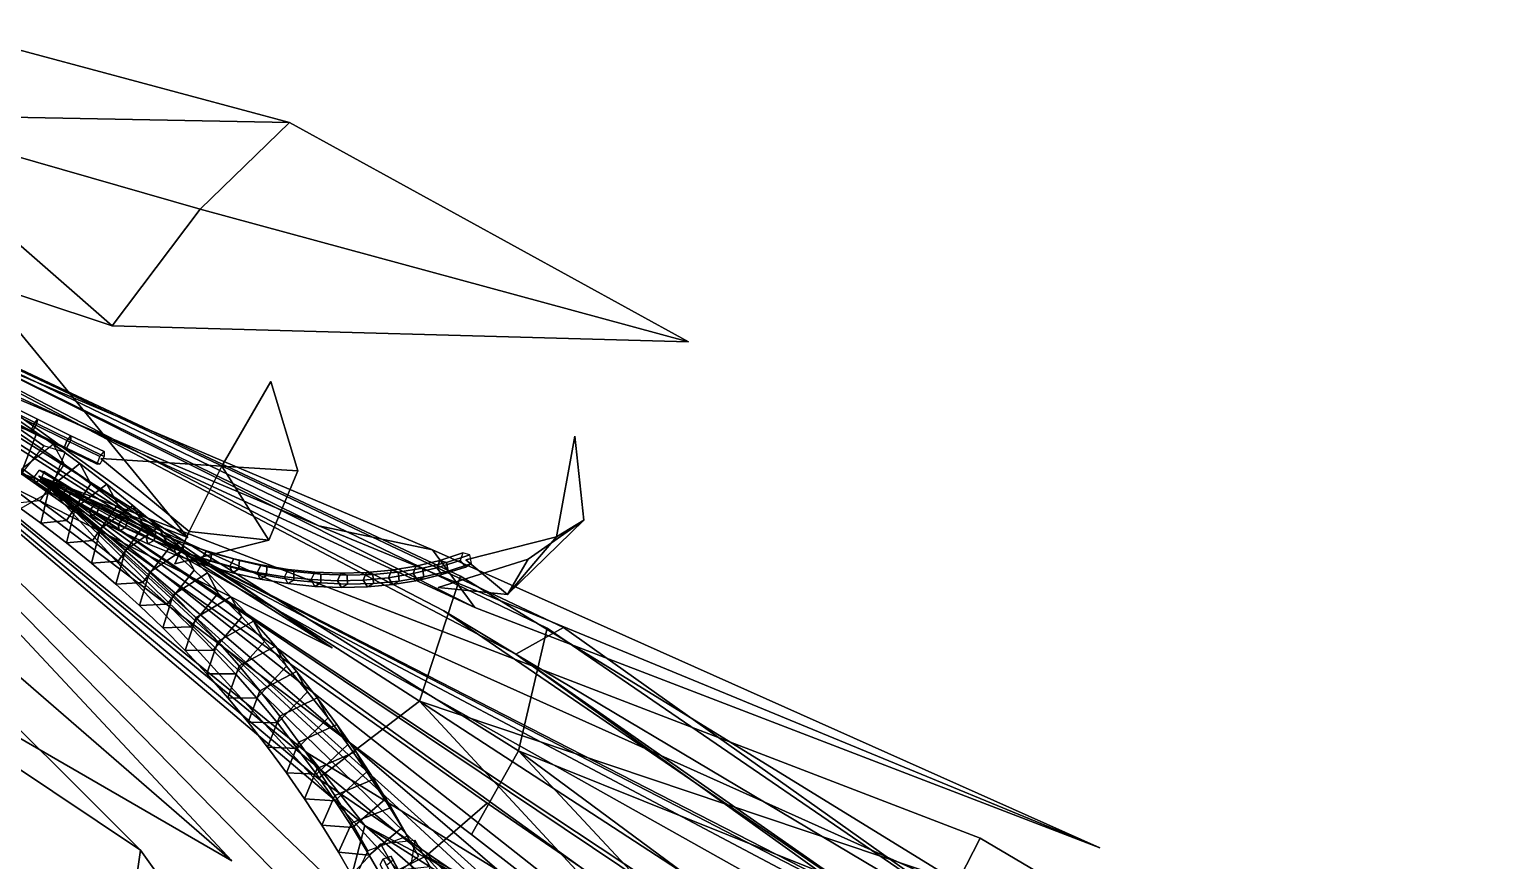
# Model space of a CAD drawing. Header units: metres. Extents: x -366 to 149, y -229 to 234.
# Drawn here: x 35.3 to 86.3, y -93.2 to -64.1 of the extents above; entities that cross this region are included whole.
import ezdxf

# ---------------------------------------------------------------- set-up
doc = ezdxf.new("R2010")
doc.units = ezdxf.units.M

msp = doc.modelspace()

# ---------------------------------------------------------------- linework, layer by layer
at = {"layer": 'coral-li_Intrnd', "color": 3}
for points in [[(34.5646, -77.5048, 359.9763), (35.5642, -78.189, 360.6207), (34.8192, -77.9592, 362.0202), (33.8197, -77.2749, 361.3757)], [(34.0332, -78.8772, 359.3435), (35.03276, -79.5614, 359.988), (35.5642, -78.189, 360.6207), (34.5646, -77.5048, 359.9763)], [(34.8192, -77.9592, 362.0202), (35.8188, -78.6434, 362.6647), (34.82, -79.8716, 362.9099), (33.8204, -79.1873, 362.2654)], [(35.5642, -78.189, 360.6207), (36.5638, -78.8732, 361.2652), (35.8188, -78.6434, 362.6647), (34.8192, -77.9592, 362.0202)], [(35.03276, -79.5614, 359.988), (36.03232, -80.2456, 360.6325), (36.5638, -78.8732, 361.2652), (35.5642, -78.189, 360.6207)], [(36.1373, -78.5815, 362.2917), (37.07949, -79.2646, 362.9192), (35.9978, -80.1258, 363.6057), (35.05567, -79.4427, 362.9781)], [(36.5219, -79.2889, 360.9442), (37.464, -79.972, 361.5717), (37.07949, -79.2646, 362.9192), (36.1373, -78.5815, 362.2917)], [(33.9387, -80.1877, 361.0198), (34.9383, -80.8719, 361.6643), (36.03232, -80.2456, 360.6325), (35.03276, -79.5614, 359.988)], [(35.05567, -79.4427, 362.9781), (35.9978, -80.1258, 363.6057), (35.7098, -81.3479, 362.7076), (34.7676, -80.6648, 362.0801)], [(35.6686, -80.5703, 360.8302), (36.6108, -81.2534, 361.4577), (37.464, -79.972, 361.5717), (36.5219, -79.2889, 360.9442)], [(37.07949, -79.2646, 362.9192), (38.01831, -79.9848, 363.5652), (36.9111, -80.8271, 364.2345), (35.9978, -80.1258, 363.6057)], [(37.464, -79.972, 361.5717), (38.4028, -80.6923, 362.2177), (38.01831, -79.9848, 363.5652), (37.07949, -79.2646, 362.9192)], [(36.6108, -81.2534, 361.4577), (37.5242, -81.9546, 362.0865), (38.4028, -80.6923, 362.2177), (37.464, -79.972, 361.5717)], [(38.01831, -79.9848, 363.5652), (38.9345, -80.7285, 364.2171), (37.8025, -81.5511, 364.8689), (36.9111, -80.8271, 364.2345)], [(38.4028, -80.6923, 362.2177), (39.3191, -81.4359, 362.8696), (38.9345, -80.7285, 364.2171), (38.01831, -79.9848, 363.5652)], [(34.7676, -80.6648, 362.0801), (35.7098, -81.3479, 362.7076), (36.6108, -81.2534, 361.4577), (35.6686, -80.5703, 360.8302)], [(35.9978, -80.1258, 363.6057), (36.9111, -80.8271, 364.2345), (36.6075, -82.03752, 363.3258), (35.7098, -81.3479, 362.7076)], [(36.9111, -80.8271, 364.2345), (37.8025, -81.5511, 364.8689), (37.4836, -82.7495, 363.9496), (36.6075, -82.03752, 363.3258)], [(37.5242, -81.9546, 362.0865), (38.4155, -82.6787, 362.721), (39.3191, -81.4359, 362.8696), (38.4028, -80.6923, 362.2177)], [(38.9345, -80.7285, 364.2171), (39.8276, -81.4952, 364.8745), (38.6714, -82.2975, 365.5088), (37.8025, -81.5511, 364.8689)], [(39.3191, -81.4359, 362.8696), (40.2121, -82.2026, 363.5269), (39.8276, -81.4952, 364.8745), (38.9345, -80.7285, 364.2171)], [(35.7098, -81.3479, 362.7076), (36.6075, -82.03752, 363.3258), (37.5242, -81.9546, 362.0865), (36.6108, -81.2534, 361.4577)], [(37.8025, -81.5511, 364.8689), (38.6714, -82.2975, 365.5088), (38.3376, -83.4835, 364.5787), (37.4836, -82.7495, 363.9496)], [(38.4155, -82.6787, 362.721), (39.2844, -83.4251, 363.3608), (40.2121, -82.2026, 363.5269), (39.3191, -81.4359, 362.8696)], [(39.8276, -81.4952, 364.8745), (40.6969, -82.2844, 365.5369), (39.5171, -83.06592, 366.1535), (38.6714, -82.2975, 365.5088)], [(40.2121, -82.2026, 363.5269), (41.08157, -82.9918, 364.1893), (40.6969, -82.2844, 365.5369), (39.8276, -81.4952, 364.8745)], [(36.6075, -82.03752, 363.3258), (37.4836, -82.7495, 363.9496), (38.4155, -82.6787, 362.721), (37.5242, -81.9546, 362.0865)], [(38.6714, -82.2975, 365.5088), (39.5171, -83.06592, 366.1535), (39.1689, -84.239, 365.2125), (38.3376, -83.4835, 364.5787)], [(39.2844, -83.4251, 363.3608), (40.1302, -84.1934, 364.0056), (41.08157, -82.9918, 364.1893), (40.2121, -82.2026, 363.5269)], [(40.6969, -82.2844, 365.5369), (41.5421, -83.09567, 366.2039), (40.3394, -83.8557, 366.8027), (39.5171, -83.06592, 366.1535)], [(41.08157, -82.9918, 364.1893), (41.9267, -83.803, 364.8564), (41.5421, -83.09567, 366.2039), (40.6969, -82.2844, 365.5369)], [(37.4836, -82.7495, 363.9496), (38.3376, -83.4835, 364.5787), (39.2844, -83.4251, 363.3608), (38.4155, -82.6787, 362.721)], [(39.5171, -83.06592, 366.1535), (40.3394, -83.8557, 366.8027), (39.977, -85.01566, 365.8508), (39.1689, -84.239, 365.2125)], [(40.1302, -84.1934, 364.0056), (40.9524, -84.9833, 364.6548), (41.9267, -83.803, 364.8564), (41.08157, -82.9918, 364.1893)], [(41.5421, -83.09567, 366.2039), (42.3626, -83.9285, 366.8753), (41.1375, -84.6665, 367.4561), (40.3394, -83.8557, 366.8027)], [(41.9267, -83.803, 364.8564), (42.7471, -84.6359, 365.5277), (42.3626, -83.9285, 366.8753), (41.5421, -83.09567, 366.2039)], [(38.3376, -83.4835, 364.5787), (39.1689, -84.239, 365.2125), (40.1302, -84.1934, 364.0056), (39.2844, -83.4251, 363.3608)], [(40.3394, -83.8557, 366.8027), (41.1375, -84.6665, 367.4561), (40.7614, -85.8129, 366.4932), (39.977, -85.01566, 365.8508)], [(40.9524, -84.9833, 364.6548), (41.7505, -85.7941, 365.3082), (42.7471, -84.6359, 365.5277), (41.9267, -83.803, 364.8564)], [(42.3626, -83.9285, 366.8753), (43.1578, -84.7824, 367.5505), (41.9111, -85.4978, 368.1133), (41.1375, -84.6665, 367.4561)], [(42.7471, -84.6359, 365.5277), (43.5424, -85.4898, 366.203), (43.1578, -84.7824, 367.5505), (42.3626, -83.9285, 366.8753)], [(39.1689, -84.239, 365.2125), (39.977, -85.01566, 365.8508), (40.9524, -84.9833, 364.6548), (40.1302, -84.1934, 364.0056)], [(41.7505, -85.7941, 365.3082), (42.5241, -86.6254, 365.9654), (43.5424, -85.4898, 366.203), (42.7471, -84.6359, 365.5277)], [(39.977, -85.01566, 365.8508), (40.7614, -85.8129, 366.4932), (41.7505, -85.7941, 365.3082), (40.9524, -84.9833, 364.6548)], [(41.1375, -84.6665, 367.4561), (41.9111, -85.4978, 368.1133), (41.5217, -86.6303, 367.1393), (40.7614, -85.8129, 366.4932)], [(43.1578, -84.7824, 367.5505), (43.9273, -85.6568, 368.2292), (42.6597, -86.3491, 368.7739), (41.9111, -85.4978, 368.1133)], [(43.5424, -85.4898, 366.203), (44.3119, -86.3642, 366.8817), (43.9273, -85.6568, 368.2292), (43.1578, -84.7824, 367.5505)], [(41.9111, -85.4978, 368.1133), (42.6597, -86.3491, 368.7739), (42.2574, -87.4674, 367.7888), (41.5217, -86.6303, 367.1393)], [(42.5241, -86.6254, 365.9654), (43.2727, -87.4767, 366.626), (44.3119, -86.3642, 366.8817), (43.5424, -85.4898, 366.203)], [(43.9273, -85.6568, 368.2292), (44.6707, -86.5513, 368.9109), (43.3828, -87.2199, 369.4374), (42.6597, -86.3491, 368.7739)], [(44.3119, -86.3642, 366.8817), (45.05532, -87.2587, 367.5634), (44.6707, -86.5513, 368.9109), (43.9273, -85.6568, 368.2292)], [(40.7614, -85.8129, 366.4932), (41.5217, -86.6303, 367.1393), (42.5241, -86.6254, 365.9654), (41.7505, -85.7941, 365.3082)], [(41.5217, -86.6303, 367.1393), (42.2574, -87.4674, 367.7888), (43.2727, -87.4767, 366.626), (42.5241, -86.6254, 365.9654)], [(42.6597, -86.3491, 368.7739), (43.3828, -87.2199, 369.4374), (42.968, -88.3236, 368.441), (42.2574, -87.4674, 367.7888)], [(43.2727, -87.4767, 366.626), (43.9958, -88.3474, 367.2895), (45.05532, -87.2587, 367.5634), (44.3119, -86.3642, 366.8817)], [(44.6707, -86.5513, 368.9109), (45.3875, -87.4653, 369.5953), (44.08003, -88.1096, 370.1035), (43.3828, -87.2199, 369.4374)], [(45.05532, -87.2587, 367.5634), (45.772, -88.1727, 368.2477), (45.3875, -87.4653, 369.5953), (44.6707, -86.5513, 368.9109)], [(42.2574, -87.4674, 367.7888), (42.968, -88.3236, 368.441), (43.9958, -88.3474, 367.2895), (43.2727, -87.4767, 366.626)], [(43.3828, -87.2199, 369.4374), (44.08003, -88.1096, 370.1035), (43.6532, -89.1984, 369.0959), (42.968, -88.3236, 368.441)], [(43.9958, -88.3474, 367.2895), (44.693, -89.2372, 367.9555), (45.772, -88.1727, 368.2477), (45.05532, -87.2587, 367.5634)], [(45.3875, -87.4653, 369.5953), (46.07724, -88.3982, 370.2819), (44.7509, -89.01781, 370.7717), (44.08003, -88.1096, 370.1035)], [(45.772, -88.1727, 368.2477), (46.4618, -89.1056, 368.9343), (46.07724, -88.3982, 370.2819), (45.3875, -87.4653, 369.5953)], [(44.08003, -88.1096, 370.1035), (44.7509, -89.01781, 370.7717), (44.3126, -90.09143, 369.7528), (43.6532, -89.1984, 369.0959)], [(44.693, -89.2372, 367.9555), (45.3639, -90.1453, 368.6237), (46.4618, -89.1056, 368.9343), (45.772, -88.1727, 368.2477)], [(42.968, -88.3236, 368.441), (43.6532, -89.1984, 369.0959), (44.693, -89.2372, 367.9555), (43.9958, -88.3474, 367.2895)], [(46.07724, -88.3982, 370.2819), (46.7395, -89.3495, 370.9702), (45.395, -89.9438, 371.4417), (44.7509, -89.01781, 370.7717)], [(46.4618, -89.1056, 368.9343), (47.124, -90.05692, 369.6227), (46.7395, -89.3495, 370.9702), (46.07724, -88.3982, 370.2819)], [(43.6532, -89.1984, 369.0959), (44.3126, -90.09143, 369.7528), (45.3639, -90.1453, 368.6237), (44.693, -89.2372, 367.9555)], [(44.7509, -89.01781, 370.7717), (45.395, -89.9438, 371.4417), (44.9456, -91.00196, 370.4114), (44.3126, -90.09143, 369.7528)], [(45.3639, -90.1453, 368.6237), (46.0081, -91.07144, 369.2937), (47.124, -90.05692, 369.6227), (46.4618, -89.1056, 368.9343)], [(46.7395, -89.3495, 370.9702), (47.3739, -90.3186, 371.66), (46.01215, -90.8872, 372.113), (45.395, -89.9438, 371.4417)], [(47.124, -90.05692, 369.6227), (47.7585, -91.02602, 370.3125), (47.3739, -90.3186, 371.66), (46.7395, -89.3495, 370.9702)], [(44.3126, -90.09143, 369.7528), (44.9456, -91.00196, 370.4114), (46.0081, -91.07144, 369.2937), (45.3639, -90.1453, 368.6237)], [(45.395, -89.9438, 371.4417), (46.01215, -90.8872, 372.113), (45.552, -91.9295, 371.0714), (44.9456, -91.00196, 370.4114)], [(46.0081, -91.07144, 369.2937), (46.6251, -92.0148, 369.9651), (47.7585, -91.02602, 370.3125), (47.124, -90.05692, 369.6227)], [(47.3739, -90.3186, 371.66), (47.9801, -91.3049, 372.3508), (46.6017, -91.8473, 372.7853), (46.01215, -90.8872, 372.113)], [(47.7585, -91.02602, 370.3125), (48.3647, -92.01234, 371.0033), (47.9801, -91.3049, 372.3508), (47.3739, -90.3186, 371.66)], [(44.9456, -91.00196, 370.4114), (45.552, -91.9295, 371.0714), (46.6251, -92.0148, 369.9651), (46.0081, -91.07144, 369.2937)], [(46.01215, -90.8872, 372.113), (46.6017, -91.8473, 372.7853), (46.1314, -92.8735, 371.7324), (45.552, -91.9295, 371.0714)], [(46.6251, -92.0148, 369.9651), (47.2147, -92.9749, 370.6374), (48.3647, -92.01234, 371.0033), (47.7585, -91.02602, 370.3125)], [(47.9801, -91.3049, 372.3508), (48.5577, -92.3078, 373.0422), (47.1634, -92.8236, 373.4581), (46.6017, -91.8473, 372.7853)], [(48.3647, -92.01234, 371.0033), (48.9422, -93.01527, 371.6947), (48.5577, -92.3078, 373.0422), (47.9801, -91.3049, 372.3508)], [(45.552, -91.9295, 371.0714), (46.1314, -92.8735, 371.7324), (47.2147, -92.9749, 370.6374), (46.6251, -92.0148, 369.9651)], [(46.6017, -91.8473, 372.7853), (47.1634, -92.8236, 373.4581), (46.6834, -93.8334, 372.3938), (46.1314, -92.8735, 371.7324)], [(47.2147, -92.9749, 370.6374), (47.7764, -93.9512, 371.3102), (48.9422, -93.01527, 371.6947), (48.3647, -92.01234, 371.0033)], [(47.6043, -92.5772, 373.4475), (48.1407, -93.5093, 374.0899), (47.2427, -94.4877, 373.4203), (46.7062, -93.5556, 372.7779)], [(48.8084, -92.4495, 372.6272), (49.3449, -93.3816, 373.2696), (48.1407, -93.5093, 374.0899), (47.6043, -92.5772, 373.4475)], [(48.6688, -93.3294, 371.4672), (49.2052, -94.2615, 372.1096), (49.3449, -93.3816, 373.2696), (48.8084, -92.4495, 372.6272)], [(46.1314, -92.8735, 371.7324), (46.6834, -93.8334, 372.3938), (47.7764, -93.9512, 371.3102), (47.2147, -92.9749, 370.6374)]]:
    msp.add_3dface(points, dxfattribs=at)
at = {"layer": 'coral-li_Leaf', "color": 3}
for points in [[(44.7167, -79.5205, 351.2031), (43.7676, -76.3903, 351.9909), (42.05505, -79.3553, 353.2846)], [(44.7167, -79.5205, 351.2031), (42.05505, -79.3553, 353.2846), (43.7676, -76.3903, 351.9909)], [(54.412, -78.3042, 378.8268), (54.7322, -81.2513, 381.3916), (53.7723, -81.831, 378.5007)], [(54.412, -78.3042, 378.8268), (53.7723, -81.831, 378.5007), (54.7322, -81.2513, 381.3916)], [(40.906, -81.643, 351.8639), (42.05505, -79.3553, 353.2846), (37.8157, -79.09109, 353.1736)], [(40.906, -81.643, 351.8639), (37.8157, -79.09109, 353.1736), (42.05505, -79.3553, 353.2846)], [(40.906, -81.643, 351.8639), (43.7006, -81.9468, 350.482), (42.05505, -79.3553, 353.2846)], [(40.906, -81.643, 351.8639), (42.05505, -79.3553, 353.2846), (43.7006, -81.9468, 350.482)], [(42.05505, -79.3553, 353.2846), (43.7006, -81.9468, 350.482), (44.7167, -79.5205, 351.2031)], [(42.05505, -79.3553, 353.2846), (44.7167, -79.5205, 351.2031), (43.7006, -81.9468, 350.482)], [(52.05526, -83.8552, 379.6642), (54.7322, -81.2513, 381.3916), (52.7875, -82.6067, 382.6841)], [(52.05526, -83.8552, 379.6642), (52.7875, -82.6067, 382.6841), (54.7322, -81.2513, 381.3916)], [(53.7723, -81.831, 378.5007), (54.7322, -81.2513, 381.3916), (52.05526, -83.8552, 379.6642)], [(53.7723, -81.831, 378.5007), (52.05526, -83.8552, 379.6642), (54.7322, -81.2513, 381.3916)], [(40.4073, -82.7746, 348.4448), (43.7006, -81.9468, 350.482), (40.906, -81.643, 351.8639)], [(40.4073, -82.7746, 348.4448), (40.906, -81.643, 351.8639), (43.7006, -81.9468, 350.482)], [(53.7723, -81.831, 378.5007), (52.05526, -83.8552, 379.6642), (50.5984, -82.6344, 375.9121)], [(53.7723, -81.831, 378.5007), (50.5984, -82.6344, 375.9121), (52.05526, -83.8552, 379.6642)], [(52.7875, -82.6067, 382.6841), (49.628, -83.6031, 382.3426), (52.05526, -83.8552, 379.6642)], [(52.7875, -82.6067, 382.6841), (52.05526, -83.8552, 379.6642), (49.628, -83.6031, 382.3426)]]:
    msp.add_3dface(points, dxfattribs=at)
at = {"layer": 'coral-li_Mrstm', "color": 3}
for points in [[(29.7414, -67.04536, 370.0825), (44.4248, -67.3267, 386.7902), (32.2261, -64.05118, 367.8083)], [(29.7414, -67.04536, 370.0825), (32.2261, -64.05118, 367.8083), (44.4248, -67.3267, 386.7902)], [(25.6765, -70.9265, 368.0024), (40.8567, -81.8566, 394.6723), (28.5931, -66.9224, 366.7141)], [(25.6765, -70.9265, 368.0024), (28.5931, -66.9224, 366.7141), (40.8567, -81.8566, 394.6723)], [(27.00629, -70.7332, 369.7461), (38.2122, -74.4399, 389.2761), (29.7414, -67.04536, 370.0825)], [(27.00629, -70.7332, 369.7461), (29.7414, -67.04536, 370.0825), (38.2122, -74.4399, 389.2761)], [(38.2122, -74.4399, 389.2761), (41.2925, -70.3569, 389.4744), (29.7414, -67.04536, 370.0825)], [(38.2122, -74.4399, 389.2761), (29.7414, -67.04536, 370.0825), (41.2925, -70.3569, 389.4744)], [(29.7414, -67.04536, 370.0825), (41.2925, -70.3569, 389.4744), (44.4248, -67.3267, 386.7902)], [(29.7414, -67.04536, 370.0825), (44.4248, -67.3267, 386.7902), (41.2925, -70.3569, 389.4744)], [(41.2925, -70.3569, 389.4744), (58.3984, -75.00048, 416.8059), (44.4248, -67.3267, 386.7902)], [(41.2925, -70.3569, 389.4744), (44.4248, -67.3267, 386.7902), (58.3984, -75.00048, 416.8059)], [(19.6409, -68.7581, 351.5123), (50.4111, -83.2079, 374.6092), (48.9773, -87.5794, 374.7786)], [(19.6409, -68.7581, 351.5123), (48.9773, -87.5794, 374.7786), (50.4111, -83.2079, 374.6092)], [(48.9773, -87.5794, 374.7786), (45.42, -90.2982, 375.2932), (19.6409, -68.7581, 351.5123)], [(48.9773, -87.5794, 374.7786), (19.6409, -68.7581, 351.5123), (45.42, -90.2982, 375.2932)], [(19.6409, -68.7581, 351.5123), (45.0354, -89.3952, 376.3779), (47.06252, -91.939, 373.1199)], [(19.6409, -68.7581, 351.5123), (47.06252, -91.939, 373.1199), (45.0354, -89.3952, 376.3779)], [(47.06252, -91.939, 373.1199), (46.4186, -94.3941, 369.3958), (19.6409, -68.7581, 351.5123)], [(47.06252, -91.939, 373.1199), (19.6409, -68.7581, 351.5123), (46.4186, -94.3941, 369.3958)], [(19.6409, -68.7581, 351.5123), (45.2711, -94.9571, 370.1073), (49.1916, -93.01318, 368.6772)], [(19.6409, -68.7581, 351.5123), (49.1916, -93.01318, 368.6772), (45.2711, -94.9571, 370.1073)], [(49.1916, -93.01318, 368.6772), (51.351, -91.1542, 365.1855), (19.6409, -68.7581, 351.5123)], [(49.1916, -93.01318, 368.6772), (19.6409, -68.7581, 351.5123), (51.351, -91.1542, 365.1855)], [(19.6409, -68.7581, 351.5123), (50.7947, -92.2591, 364.4046), (52.4421, -89.3274, 367.5488)], [(19.6409, -68.7581, 351.5123), (52.4421, -89.3274, 367.5488), (50.7947, -92.2591, 364.4046)], [(52.4421, -89.3274, 367.5488), (53.4468, -85.02573, 368.4415), (19.6409, -68.7581, 351.5123)], [(52.4421, -89.3274, 367.5488), (19.6409, -68.7581, 351.5123), (53.4468, -85.02573, 368.4415)], [(19.6409, -68.7581, 351.5123), (54.02439, -85.00459, 367.0976), (52.3523, -85.941, 371.2834)], [(19.6409, -68.7581, 351.5123), (52.3523, -85.941, 371.2834), (54.02439, -85.00459, 367.0976)], [(52.3523, -85.941, 371.2834), (49.8293, -84.4208, 374.6945), (19.6409, -68.7581, 351.5123)], [(52.3523, -85.941, 371.2834), (19.6409, -68.7581, 351.5123), (49.8293, -84.4208, 374.6945)], [(38.2122, -74.4399, 389.2761), (58.3984, -75.00048, 416.8059), (41.2925, -70.3569, 389.4744)], [(38.2122, -74.4399, 389.2761), (41.2925, -70.3569, 389.4744), (58.3984, -75.00048, 416.8059)], [(23.1979, -75.04996, 366.2554), (40.8567, -81.8566, 394.6723), (25.6765, -70.9265, 368.0024)], [(23.1979, -75.04996, 366.2554), (25.6765, -70.9265, 368.0024), (40.8567, -81.8566, 394.6723)], [(23.7069, -73.1954, 366.9666), (42.3977, -93.1717, 387.3942), (24.6083, -77.7739, 364.8635)], [(23.7069, -73.1954, 366.9666), (24.6083, -77.7739, 364.8635), (42.3977, -93.1717, 387.3942)], [(22.8191, -74.118, 367.0141), (45.9192, -85.7216, 389.3173), (27.5553, -74.04947, 365.0744)], [(22.8191, -74.118, 367.0141), (27.5553, -74.04947, 365.0744), (45.9192, -85.7216, 389.3173)], [(27.5553, -74.04947, 365.0744), (45.9192, -85.7216, 389.3173), (30.4313, -75.1283, 360.9801)], [(27.5553, -74.04947, 365.0744), (30.4313, -75.1283, 360.9801), (45.9192, -85.7216, 389.3173)], [(29.4466, -74.7072, 365.9888), (45.4491, -81.4493, 380.7941), (33.1211, -75.3844, 363.2993)], [(29.4466, -74.7072, 365.9888), (33.1211, -75.3844, 363.2993), (45.4491, -81.4493, 380.7941)], [(45.4491, -81.4493, 380.7941), (49.4275, -82.2852, 377.684), (33.1211, -75.3844, 363.2993)], [(45.4491, -81.4493, 380.7941), (33.1211, -75.3844, 363.2993), (49.4275, -82.2852, 377.684)], [(33.1211, -75.3844, 363.2993), (49.4275, -82.2852, 377.684), (50.9176, -84.307, 373.2241)], [(33.1211, -75.3844, 363.2993), (50.9176, -84.307, 373.2241), (49.4275, -82.2852, 377.684)], [(33.1211, -75.3844, 363.2993), (50.9176, -84.307, 373.2241), (34.5529, -76.7636, 359.2546)], [(33.1211, -75.3844, 363.2993), (34.5529, -76.7636, 359.2546), (50.9176, -84.307, 373.2241)], [(24.6083, -77.7739, 364.8635), (42.3977, -93.1717, 387.3942), (22.5454, -81.6992, 362.3072)], [(24.6083, -77.7739, 364.8635), (22.5454, -81.6992, 362.3072), (42.3977, -93.1717, 387.3942)], [(25.807, -79.451, 365.648), (39.1994, -92.7973, 378.425), (25.3832, -83.569, 363.6339)], [(25.807, -79.451, 365.648), (25.3832, -83.569, 363.6339), (39.1994, -92.7973, 378.425)], [(35.6338, -79.7056, 361.8238), (59.3116, -105.6608, 383.1489), (63.1381, -105.1082, 380.6496)], [(35.6338, -79.7056, 361.8238), (63.1381, -105.1082, 380.6496), (59.3116, -105.6608, 383.1489)], [(63.1381, -105.1082, 380.6496), (64.8286, -104.7396, 376.4881), (35.6338, -79.7056, 361.8238)], [(63.1381, -105.1082, 380.6496), (35.6338, -79.7056, 361.8238), (64.8286, -104.7396, 376.4881)], [(35.6338, -79.7056, 361.8238), (64.643, -105.7999, 374.7324), (67.4493, -102.649, 376.5739)], [(35.6338, -79.7056, 361.8238), (67.4493, -102.649, 376.5739), (64.643, -105.7999, 374.7324)], [(67.4493, -102.649, 376.5739), (69.3322, -98.5904, 376.0316), (35.6338, -79.7056, 361.8238)], [(67.4493, -102.649, 376.5739), (35.6338, -79.7056, 361.8238), (69.3322, -98.5904, 376.0316)], [(35.6338, -79.7056, 361.8238), (70.3626, -97.6438, 374.5205), (69.6347, -97.1356, 379.0378)], [(35.6338, -79.7056, 361.8238), (69.6347, -97.1356, 379.0378), (70.3626, -97.6438, 374.5205)], [(69.6347, -97.1356, 379.0378), (68.2186, -94.3372, 382.2744), (35.6338, -79.7056, 361.8238)], [(69.6347, -97.1356, 379.0378), (35.6338, -79.7056, 361.8238), (68.2186, -94.3372, 382.2744)], [(35.6338, -79.7056, 361.8238), (68.6195, -92.3879, 382.8041), (66.6946, -96.1358, 384.6593)], [(35.6338, -79.7056, 361.8238), (66.6946, -96.1358, 384.6593), (68.6195, -92.3879, 382.8041)], [(66.6946, -96.1358, 384.6593), (63.01646, -97.818, 386.6474), (35.6338, -79.7056, 361.8238)], [(66.6946, -96.1358, 384.6593), (35.6338, -79.7056, 361.8238), (63.01646, -97.818, 386.6474)], [(35.6338, -79.7056, 361.8238), (61.8064, -97.2466, 388.2128), (62.6647, -101.0221, 385.7221)], [(35.6338, -79.7056, 361.8238), (62.6647, -101.0221, 385.7221), (61.8064, -97.2466, 388.2128)], [(62.6647, -101.0221, 385.7221), (60.8663, -104.255, 383.1481), (35.6338, -79.7056, 361.8238)], [(62.6647, -101.0221, 385.7221), (35.6338, -79.7056, 361.8238), (60.8663, -104.255, 383.1481)], [(45.4491, -81.4493, 380.7941), (72.8156, -92.717, 397.8176), (49.4275, -82.2852, 377.684)], [(45.4491, -81.4493, 380.7941), (49.4275, -82.2852, 377.684), (72.8156, -92.717, 397.8176)], [(49.4275, -82.2852, 377.684), (72.8156, -92.717, 397.8176), (50.9176, -84.307, 373.2241)], [(49.4275, -82.2852, 377.684), (50.9176, -84.307, 373.2241), (72.8156, -92.717, 397.8176)], [(39.1994, -92.7973, 378.425), (38.55, -97.3475, 376.1729), (25.3832, -83.569, 363.6339)], [(39.1994, -92.7973, 378.425), (25.3832, -83.569, 363.6339), (38.55, -97.3475, 376.1729)], [(25.3832, -83.569, 363.6339), (38.55, -97.3475, 376.1729), (35.1387, -100.5772, 374.1401)], [(25.3832, -83.569, 363.6339), (35.1387, -100.5772, 374.1401), (38.55, -97.3475, 376.1729)], [(50.4111, -83.2079, 374.6092), (67.8396, -93.9195, 384.7206), (48.9773, -87.5794, 374.7786)], [(50.4111, -83.2079, 374.6092), (48.9773, -87.5794, 374.7786), (67.8396, -93.9195, 384.7206)], [(52.3523, -85.941, 371.2834), (66.449, -95.7767, 385.4033), (49.8293, -84.4208, 374.6945)], [(52.3523, -85.941, 371.2834), (49.8293, -84.4208, 374.6945), (66.449, -95.7767, 385.4033)], [(54.02439, -85.00459, 367.0976), (70.8759, -96.9635, 376.7795), (52.3523, -85.941, 371.2834)], [(54.02439, -85.00459, 367.0976), (52.3523, -85.941, 371.2834), (70.8759, -96.9635, 376.7795)], [(52.4421, -89.3274, 367.5488), (70.06596, -96.3958, 379.1362), (53.4468, -85.02573, 368.4415)], [(52.4421, -89.3274, 367.5488), (53.4468, -85.02573, 368.4415), (70.06596, -96.3958, 379.1362)], [(70.8759, -96.9635, 376.7795), (68.9579, -97.834, 381.4445), (52.3523, -85.941, 371.2834)], [(70.8759, -96.9635, 376.7795), (52.3523, -85.941, 371.2834), (68.9579, -97.834, 381.4445)], [(52.3523, -85.941, 371.2834), (68.9579, -97.834, 381.4445), (66.449, -95.7767, 385.4033)], [(52.3523, -85.941, 371.2834), (66.449, -95.7767, 385.4033), (68.9579, -97.834, 381.4445)], [(48.9773, -87.5794, 374.7786), (62.02675, -101.6594, 386.0167), (45.42, -90.2982, 375.2932)], [(48.9773, -87.5794, 374.7786), (45.42, -90.2982, 375.2932), (62.02675, -101.6594, 386.0167)], [(67.8396, -93.9195, 384.7206), (66.08289, -98.721, 384.962), (48.9773, -87.5794, 374.7786)], [(67.8396, -93.9195, 384.7206), (48.9773, -87.5794, 374.7786), (66.08289, -98.721, 384.962)], [(48.9773, -87.5794, 374.7786), (66.08289, -98.721, 384.962), (62.02675, -101.6594, 386.0167)], [(48.9773, -87.5794, 374.7786), (62.02675, -101.6594, 386.0167), (66.08289, -98.721, 384.962)], [(45.0354, -89.3952, 376.3779), (61.8852, -99.7758, 387.7384), (47.06252, -91.939, 373.1199)], [(45.0354, -89.3952, 376.3779), (47.06252, -91.939, 373.1199), (61.8852, -99.7758, 387.7384)], [(50.7947, -92.2591, 364.4046), (66.725, -104.6278, 375.0805), (52.4421, -89.3274, 367.5488)], [(50.7947, -92.2591, 364.4046), (52.4421, -89.3274, 367.5488), (66.725, -104.6278, 375.0805)], [(66.725, -104.6278, 375.0805), (68.558, -101.2388, 378.45), (52.4421, -89.3274, 367.5488)], [(66.725, -104.6278, 375.0805), (52.4421, -89.3274, 367.5488), (68.558, -101.2388, 378.45)], [(52.4421, -89.3274, 367.5488), (68.558, -101.2388, 378.45), (70.06596, -96.3958, 379.1362)], [(52.4421, -89.3274, 367.5488), (70.06596, -96.3958, 379.1362), (68.558, -101.2388, 378.45)], [(49.1916, -93.01318, 368.6772), (67.9568, -102.5383, 375.886), (51.351, -91.1542, 365.1855)], [(49.1916, -93.01318, 368.6772), (51.351, -91.1542, 365.1855), (67.9568, -102.5383, 375.886)], [(47.06252, -91.939, 373.1199), (63.01688, -105.7727, 380.114), (46.4186, -94.3941, 369.3958)], [(47.06252, -91.939, 373.1199), (46.4186, -94.3941, 369.3958), (63.01688, -105.7727, 380.114)], [(61.8852, -99.7758, 387.7384), (63.9752, -102.6527, 384.0568), (47.06252, -91.939, 373.1199)], [(61.8852, -99.7758, 387.7384), (47.06252, -91.939, 373.1199), (63.9752, -102.6527, 384.0568)], [(47.06252, -91.939, 373.1199), (63.9752, -102.6527, 384.0568), (63.01688, -105.7727, 380.114)], [(47.06252, -91.939, 373.1199), (63.01688, -105.7727, 380.114), (63.9752, -102.6527, 384.0568)], [(39.1994, -92.7973, 378.425), (56.7948, -117.4616, 394.1656), (38.55, -97.3475, 376.1729)], [(39.1994, -92.7973, 378.425), (38.55, -97.3475, 376.1729), (56.7948, -117.4616, 394.1656)], [(68.6195, -92.3879, 382.8041), (86.2999, -102.8175, 392.7722), (66.6946, -96.1358, 384.6593)], [(68.6195, -92.3879, 382.8041), (66.6946, -96.1358, 384.6593), (86.2999, -102.8175, 392.7722)], [(45.2711, -94.9571, 370.1073), (61.2003, -106.3559, 381.8147), (49.1916, -93.01318, 368.6772)], [(45.2711, -94.9571, 370.1073), (49.1916, -93.01318, 368.6772), (61.2003, -106.3559, 381.8147)], [(61.2003, -106.3559, 381.8147), (65.4961, -104.1998, 380.0552), (49.1916, -93.01318, 368.6772)], [(61.2003, -106.3559, 381.8147), (49.1916, -93.01318, 368.6772), (65.4961, -104.1998, 380.0552)], [(49.1916, -93.01318, 368.6772), (65.4961, -104.1998, 380.0552), (67.9568, -102.5383, 375.886)], [(49.1916, -93.01318, 368.6772), (67.9568, -102.5383, 375.886), (65.4961, -104.1998, 380.0552)]]:
    msp.add_3dface(points, dxfattribs=at)
at = {"layer": 'coral-li_Petiole', "color": 3}
for points in [[(34.1758, -77.5558, 353.9825), (35.352, -78.1499, 353.7341), (35.4577, -77.8856, 353.6026), (34.2895, -77.2955, 353.8495)], [(34.3826, -77.2663, 354.3484), (35.5716, -77.867, 354.0977), (35.4206, -78.1419, 354.04), (34.2316, -77.5412, 354.2907)], [(34.2895, -77.2955, 353.8495), (35.4577, -77.8856, 353.6026), (35.5927, -77.7117, 353.826), (34.4166, -77.1176, 354.0743)], [(34.4166, -77.1176, 354.0743), (35.5927, -77.7117, 353.826), (35.5716, -77.867, 354.0977), (34.3826, -77.2663, 354.3484)], [(34.2316, -77.5412, 354.2907), (35.4206, -78.1419, 354.04), (35.352, -78.1499, 353.7341), (34.1758, -77.5558, 353.9825)], [(35.352, -78.1499, 353.7341), (36.5214, -78.7271, 353.4226), (36.6193, -78.4588, 353.2929), (35.4577, -77.8856, 353.6026)], [(35.5716, -77.867, 354.0977), (36.7539, -78.4505, 353.783), (36.6029, -78.7254, 353.7254), (35.4206, -78.1419, 354.04)], [(35.4577, -77.8856, 353.6026), (36.6193, -78.4588, 353.2929), (36.7622, -78.2889, 353.5144), (35.5927, -77.7117, 353.826)], [(35.5927, -77.7117, 353.826), (36.7622, -78.2889, 353.5144), (36.7539, -78.4505, 353.783), (35.5716, -77.867, 354.0977)], [(35.4206, -78.1419, 354.04), (36.6029, -78.7254, 353.7254), (36.5214, -78.7271, 353.4226), (35.352, -78.1499, 353.7341)], [(36.5214, -78.7271, 353.4226), (37.6814, -79.2859, 353.0485), (37.7715, -79.01389, 352.9211), (36.6193, -78.4588, 353.2929)], [(36.7539, -78.4505, 353.783), (37.9267, -79.01565, 353.4052), (37.7756, -79.2905, 353.3476), (36.6029, -78.7254, 353.7254)], [(36.6193, -78.4588, 353.2929), (37.7715, -79.01389, 352.9211), (37.9222, -78.8477, 353.1404), (36.7622, -78.2889, 353.5144)], [(36.7622, -78.2889, 353.5144), (37.9222, -78.8477, 353.1404), (37.9267, -79.01565, 353.4052), (36.7539, -78.4505, 353.783)], [(36.6029, -78.7254, 353.7254), (37.7756, -79.2905, 353.3476), (37.6814, -79.2859, 353.0485), (36.5214, -78.7271, 353.4226)], [(35.6602, -79.4935, 361.9804), (36.6377, -80.1059, 362.6452), (36.4507, -80.3482, 362.6971), (35.4731, -79.7358, 362.0323)], [(35.8111, -79.5423, 361.7136), (36.7886, -80.1547, 362.3783), (36.6377, -80.1059, 362.6452), (35.6602, -79.4935, 361.9804)], [(35.7187, -79.8152, 361.598), (36.6963, -80.4276, 362.2628), (36.7886, -80.1547, 362.3783), (35.8111, -79.5423, 361.7136)], [(35.4731, -79.7358, 362.0323), (36.4507, -80.3482, 362.6971), (36.4843, -80.549, 362.4627), (35.5067, -79.9366, 361.7979)], [(35.5067, -79.9366, 361.7979), (36.4843, -80.549, 362.4627), (36.6963, -80.4276, 362.2628), (35.7187, -79.8152, 361.598)], [(36.6377, -80.1059, 362.6452), (37.611, -80.6595, 363.3411), (37.4306, -80.9057, 363.3975), (36.4507, -80.3482, 362.6971)], [(36.4507, -80.3482, 362.6971), (37.4306, -80.9057, 363.3975), (37.4748, -81.1129, 363.1707), (36.4843, -80.549, 362.4627)], [(36.4843, -80.549, 362.4627), (37.4748, -81.1129, 363.1707), (37.6868, -80.9916, 362.9707), (36.6963, -80.4276, 362.2628)], [(36.7886, -80.1547, 362.3783), (37.7685, -80.7122, 363.0788), (37.611, -80.6595, 363.3411), (36.6377, -80.1059, 362.6452)], [(36.6963, -80.4276, 362.2628), (37.6868, -80.9916, 362.9707), (37.7685, -80.7122, 363.0788), (36.7886, -80.1547, 362.3783)], [(37.611, -80.6595, 363.3411), (38.5872, -81.1593, 364.0728), (38.4134, -81.409, 364.134), (37.4306, -80.9057, 363.3975)], [(37.4306, -80.9057, 363.3975), (38.4134, -81.409, 364.134), (38.4684, -81.6221, 363.915), (37.4748, -81.1129, 363.1707)], [(37.4748, -81.1129, 363.1707), (38.4684, -81.6221, 363.915), (38.6804, -81.5007, 363.7151), (37.6868, -80.9916, 362.9707)], [(37.7685, -80.7122, 363.0788), (38.7513, -81.2156, 363.8153), (38.5872, -81.1593, 364.0728), (37.611, -80.6595, 363.3411)], [(37.6868, -80.9916, 362.9707), (38.6804, -81.5007, 363.7151), (38.7513, -81.2156, 363.8153), (37.7685, -80.7122, 363.0788)], [(38.5872, -81.1593, 364.0728), (39.564, -81.604, 364.8384), (39.3967, -81.857, 364.9048), (38.4134, -81.409, 364.134)], [(38.4134, -81.409, 364.134), (39.3967, -81.857, 364.9048), (39.4625, -82.07523, 364.694), (38.4684, -81.6221, 363.915)], [(38.4684, -81.6221, 363.915), (39.4625, -82.07523, 364.694), (39.6745, -81.9538, 364.494), (38.6804, -81.5007, 363.7151)], [(38.7513, -81.2156, 363.8153), (39.7347, -81.6635, 364.586), (39.564, -81.604, 364.8384), (38.5872, -81.1593, 364.0728)], [(38.6804, -81.5007, 363.7151), (39.6745, -81.9538, 364.494), (39.7347, -81.6635, 364.586), (38.7513, -81.2156, 363.8153)], [(39.564, -81.604, 364.8384), (40.5389, -81.9926, 365.6363), (40.3783, -82.2484, 365.7079), (39.3967, -81.857, 364.9048)], [(39.3967, -81.857, 364.9048), (40.3783, -82.2484, 365.7079), (40.4548, -82.4712, 365.5057), (39.4625, -82.07523, 364.694)], [(39.4625, -82.07523, 364.694), (40.4548, -82.4712, 365.5057), (40.6668, -82.3498, 365.3058), (39.6745, -81.9538, 364.494)], [(39.7347, -81.6635, 364.586), (40.7162, -82.05496, 365.3892), (40.5389, -81.9926, 365.6363), (39.564, -81.604, 364.8384)], [(39.6745, -81.9538, 364.494), (40.6668, -82.3498, 365.3058), (40.7162, -82.05496, 365.3892), (39.7347, -81.6635, 364.586)], [(40.5389, -81.9926, 365.6363), (41.5098, -82.3241, 366.4643), (41.3557, -82.5824, 366.5414), (40.3783, -82.2484, 365.7079)], [(40.7162, -82.05496, 365.3892), (41.6936, -82.3889, 366.2227), (41.5098, -82.3241, 366.4643), (40.5389, -81.9926, 365.6363)], [(40.6668, -82.3498, 365.3058), (41.6549, -82.6878, 366.1483), (41.6936, -82.3889, 366.2227), (40.7162, -82.05496, 365.3892)], [(40.3783, -82.2484, 365.7079), (41.3557, -82.5824, 366.5414), (41.4429, -82.8092, 366.3483), (40.4548, -82.4712, 365.5057)], [(40.4548, -82.4712, 365.5057), (41.4429, -82.8092, 366.3483), (41.6549, -82.6878, 366.1483), (40.6668, -82.3498, 365.3058)], [(41.5098, -82.3241, 366.4643), (42.4741, -82.5978, 367.3206), (42.3266, -82.8581, 367.4034), (41.3557, -82.5824, 366.5414)], [(41.3557, -82.5824, 366.5414), (42.3266, -82.8581, 367.4034), (42.4245, -83.08826, 367.2195), (41.4429, -82.8092, 366.3483)], [(41.6936, -82.3889, 366.2227), (42.6645, -82.6646, 367.0847), (42.4741, -82.5978, 367.3206), (41.5098, -82.3241, 366.4643)], [(41.6549, -82.6878, 366.1483), (42.6365, -82.9668, 367.0196), (42.6645, -82.6646, 367.0847), (41.6936, -82.3889, 366.2227)], [(42.4741, -82.5978, 367.3206), (43.4296, -82.8129, 368.2031), (43.2886, -83.07494, 368.2918), (42.3266, -82.8581, 367.4034)], [(42.6645, -82.6646, 367.0847), (43.6265, -82.8814, 367.9731), (43.4296, -82.8129, 368.2031), (42.4741, -82.5978, 367.3206)], [(49.6822, -82.6551, 374.9282), (50.4873, -82.3954, 375.9394), (50.3946, -82.6562, 376.08), (49.584, -82.9174, 375.062)], [(49.9219, -82.7239, 374.7433), (50.7325, -82.4627, 375.7613), (50.4873, -82.3954, 375.9394), (49.6822, -82.6551, 374.9282)], [(49.9741, -83.02945, 374.7612), (50.7937, -82.7657, 375.7903), (50.7325, -82.4627, 375.7613), (49.9219, -82.7239, 374.7433)], [(41.4429, -82.8092, 366.3483), (42.4245, -83.08826, 367.2195), (42.6365, -82.9668, 367.0196), (41.6549, -82.6878, 366.1483)], [(42.3266, -82.8581, 367.4034), (43.2886, -83.07494, 368.2918), (43.3971, -83.3077, 368.1175), (42.4245, -83.08826, 367.2195)], [(42.4245, -83.08826, 367.2195), (43.3971, -83.3077, 368.1175), (43.6091, -83.1864, 367.9175), (42.6365, -82.9668, 367.0196)], [(42.6365, -82.9668, 367.0196), (43.6091, -83.1864, 367.9175), (43.6265, -82.8814, 367.9731), (42.6645, -82.6646, 367.0847)], [(43.4296, -82.8129, 368.2031), (44.374, -82.9691, 369.1096), (44.2394, -83.2323, 369.2044), (43.2886, -83.07494, 368.2918)], [(43.2886, -83.07494, 368.2918), (44.2394, -83.2323, 369.2044), (44.3584, -83.4672, 369.0399), (43.3971, -83.3077, 368.1175)], [(43.6265, -82.8814, 367.9731), (44.5774, -83.03886, 368.8857), (44.374, -82.9691, 369.1096), (43.4296, -82.8129, 368.2031)], [(43.6091, -83.1864, 367.9175), (44.5704, -83.3458, 368.8399), (44.5774, -83.03886, 368.8857), (43.6265, -82.8814, 367.9731)], [(44.374, -82.9691, 369.1096), (45.305, -83.06582, 370.038), (45.1768, -83.3299, 370.139), (44.2394, -83.2323, 369.2044)], [(44.5774, -83.03886, 368.8857), (45.5147, -83.1364, 369.8203), (45.305, -83.06582, 370.038), (44.374, -82.9691, 369.1096)], [(44.5704, -83.3458, 368.8399), (45.5181, -83.4448, 369.7847), (45.5147, -83.1364, 369.8203), (44.5774, -83.03886, 368.8857)], [(45.305, -83.06582, 370.038), (46.2204, -83.1028, 370.986), (46.09848, -83.3674, 371.0934), (45.1768, -83.3299, 370.139)], [(45.5147, -83.1364, 369.8203), (46.4364, -83.1739, 370.7746), (46.2204, -83.1028, 370.986), (45.305, -83.06582, 370.038)], [(46.2204, -83.1028, 370.986), (47.1179, -83.08023, 371.9514), (47.00216, -83.3448, 372.0652), (46.09848, -83.3674, 371.0934)], [(46.4364, -83.1739, 370.7746), (47.34, -83.1513, 371.7465), (47.1179, -83.08023, 371.9514), (46.2204, -83.1028, 370.986)], [(47.1179, -83.08023, 371.9514), (47.9955, -82.9978, 372.9318), (47.8857, -83.2621, 373.0522), (47.00216, -83.3448, 372.0652)], [(47.34, -83.1513, 371.7465), (48.2236, -83.06865, 372.7335), (47.9955, -82.9978, 372.9318), (47.1179, -83.08023, 371.9514)], [(47.3636, -83.4605, 371.7318), (48.2569, -83.3772, 372.7295), (48.2236, -83.06865, 372.7335), (47.34, -83.1513, 371.7465)], [(47.9955, -82.9978, 372.9318), (48.8509, -82.856, 373.9248), (48.747, -83.1195, 374.0519), (47.8857, -83.2621, 373.0522)], [(47.8857, -83.2621, 373.0522), (48.747, -83.1195, 374.0519), (48.9158, -83.3548, 373.9401), (48.04496, -83.4986, 372.9294)], [(48.2236, -83.06865, 372.7335), (49.08496, -82.926, 373.7332), (48.8509, -82.856, 373.9248), (47.9955, -82.9978, 372.9318)], [(48.2569, -83.3772, 372.7295), (49.1278, -83.2334, 373.7401), (49.08496, -82.926, 373.7332), (48.2236, -83.06865, 372.7335)], [(48.8509, -82.856, 373.9248), (49.6822, -82.6551, 374.9282), (49.584, -82.9174, 375.062), (48.747, -83.1195, 374.0519)], [(48.747, -83.1195, 374.0519), (49.584, -82.9174, 375.062), (49.7621, -83.1508, 374.9612), (48.9158, -83.3548, 373.9401)], [(49.08496, -82.926, 373.7332), (49.9219, -82.7239, 374.7433), (49.6822, -82.6551, 374.9282), (48.8509, -82.856, 373.9248)], [(48.9158, -83.3548, 373.9401), (49.7621, -83.1508, 374.9612), (49.9741, -83.02945, 374.7612), (49.1278, -83.2334, 373.7401)], [(49.1278, -83.2334, 373.7401), (49.9741, -83.02945, 374.7612), (49.9219, -82.7239, 374.7433), (49.08496, -82.926, 373.7332)], [(49.584, -82.9174, 375.062), (50.3946, -82.6562, 376.08), (50.5817, -82.8871, 375.9903), (49.7621, -83.1508, 374.9612)], [(49.7621, -83.1508, 374.9612), (50.5817, -82.8871, 375.9903), (50.7937, -82.7657, 375.7903), (49.9741, -83.02945, 374.7612)], [(43.3971, -83.3077, 368.1175), (44.3584, -83.4672, 369.0399), (44.5704, -83.3458, 368.8399), (43.6091, -83.1864, 367.9175)], [(44.2394, -83.2323, 369.2044), (45.1768, -83.3299, 370.139), (45.3061, -83.5661, 369.9846), (44.3584, -83.4672, 369.0399)], [(44.3584, -83.4672, 369.0399), (45.3061, -83.5661, 369.9846), (45.5181, -83.4448, 369.7847), (44.5704, -83.3458, 368.8399)], [(45.1768, -83.3299, 370.139), (46.09848, -83.3674, 371.0934), (46.2379, -83.6044, 370.9493), (45.3061, -83.5661, 369.9846)], [(45.3061, -83.5661, 369.9846), (46.2379, -83.6044, 370.9493), (46.4499, -83.483, 370.7494), (45.5181, -83.4448, 369.7847)], [(45.5181, -83.4448, 369.7847), (46.4499, -83.483, 370.7494), (46.4364, -83.1739, 370.7746), (45.5147, -83.1364, 369.8203)], [(46.09848, -83.3674, 371.0934), (47.00216, -83.3448, 372.0652), (47.1516, -83.5819, 371.9317), (46.2379, -83.6044, 370.9493)], [(46.2379, -83.6044, 370.9493), (47.1516, -83.5819, 371.9317), (47.3636, -83.4605, 371.7318), (46.4499, -83.483, 370.7494)], [(46.4499, -83.483, 370.7494), (47.3636, -83.4605, 371.7318), (47.34, -83.1513, 371.7465), (46.4364, -83.1739, 370.7746)], [(47.00216, -83.3448, 372.0652), (47.8857, -83.2621, 373.0522), (48.04496, -83.4986, 372.9294), (47.1516, -83.5819, 371.9317)], [(47.1516, -83.5819, 371.9317), (48.04496, -83.4986, 372.9294), (48.2569, -83.3772, 372.7295), (47.3636, -83.4605, 371.7318)], [(48.04496, -83.4986, 372.9294), (48.9158, -83.3548, 373.9401), (49.1278, -83.2334, 373.7401), (48.2569, -83.3772, 372.7295)], [(47.6963, -93.1105, 372.5929), (48.2311, -94.1044, 373.2673), (48.1339, -94.3017, 373.0536), (47.5991, -93.3078, 372.3792)], [(47.9762, -93.01352, 372.5139), (48.511, -94.00745, 373.1884), (48.2311, -94.1044, 373.2673), (47.6963, -93.1105, 372.5929)], [(47.818, -93.3345, 372.1663), (48.3528, -94.3284, 372.8407), (48.5874, -94.1479, 372.9207), (48.05262, -93.154, 372.2463)], [(48.05262, -93.154, 372.2463), (48.5874, -94.1479, 372.9207), (48.511, -94.00745, 373.1884), (47.9762, -93.01352, 372.5139)]]:
    msp.add_3dface(points, dxfattribs=at)

doc.saveas('drawing.dxf')
